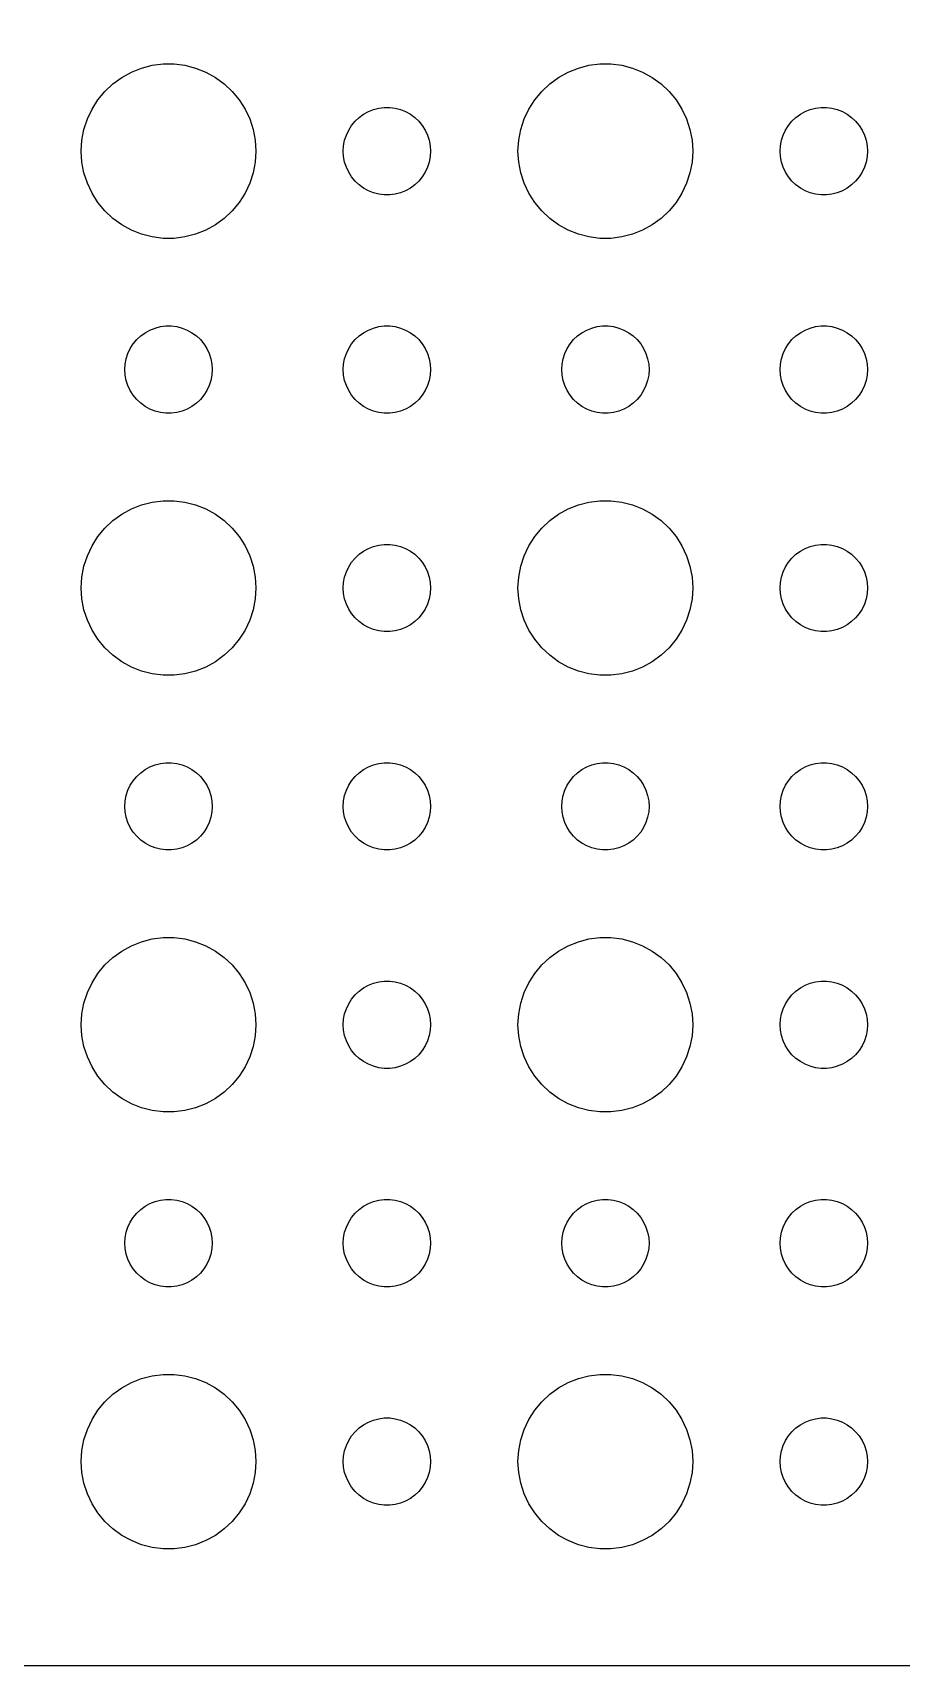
# Model space of a CAD drawing. Extents: x -112 to 112, y -112 to 112.
# Drawn here: x 25.3 to 55.2, y -112 to -55.9 of the extents above; entities that cross this region are included whole.
import ezdxf

# ---------------------------------------------------------------- set-up
doc = ezdxf.new("R2010")
doc.units = 0
doc.layers.get('0').update_dxf_attribs({"linetype": 'CONTINUOUS'})

msp = doc.modelspace()

# ---------------------------------------------------------------- linework, layer by layer
msp.add_lwpolyline([(-107, -111.997), (107, -111.997), (107, -111.99), (107.314, -111.99), (107.937, -111.911), (108.545, -111.755), (109.129, -111.524), (109.679, -111.222), (110.187, -110.853), (110.645, -110.423), (111.045, -109.939), (111.382, -109.409), (111.649, -108.841), (111.843, -108.243), (111.961, -107.627), (112, -107), (112, 107)])
for points in [[(29.8116, -62.9941), (29.4379, -62.9469), (29.0729, -62.8532), (28.7227, -62.7145), (28.3925, -62.533), (28.0877, -62.3115), (27.8131, -62.0536), (27.5729, -61.7634), (27.3711, -61.4453), (27.2107, -61.1044), (27.0943, -60.7461), (27.0237, -60.376), (27, -60), (27.0237, -59.624), (27.0943, -59.2539), (27.2107, -58.8956), (27.3711, -58.5547), (27.5729, -58.2366), (27.8131, -57.9464), (28.0877, -57.6885), (28.3925, -57.467), (28.7227, -57.2855), (29.0729, -57.1468), (29.4379, -57.0531), (29.8116, -57.0059), (30.1884, -57.0059), (30.5621, -57.0531), (30.9271, -57.1468), (31.2773, -57.2855), (31.6075, -57.467), (31.9123, -57.6885), (32.1869, -57.9464), (32.4271, -58.2366), (32.6289, -58.5547), (32.7893, -58.8956), (32.9057, -59.2539), (32.9763, -59.624), (33, -60), (32.9763, -60.376), (32.9057, -60.7461), (32.7893, -61.1044), (32.6289, -61.4453), (32.4271, -61.7634), (32.1869, -62.0536), (31.9123, -62.3115), (31.6075, -62.533), (31.2773, -62.7145), (30.9271, -62.8532), (30.5621, -62.9469), (30.1884, -62.9941)], [(44.8116, -62.9941), (44.4379, -62.9469), (44.0729, -62.8532), (43.7227, -62.7145), (43.3925, -62.533), (43.0877, -62.3115), (42.8131, -62.0536), (42.5729, -61.7634), (42.3711, -61.4453), (42.2107, -61.1044), (42.0943, -60.7461), (42.0237, -60.376), (42, -60), (42.0237, -59.624), (42.0943, -59.2539), (42.2107, -58.8956), (42.3711, -58.5547), (42.5729, -58.2366), (42.8131, -57.9464), (43.0877, -57.6885), (43.3925, -57.467), (43.7227, -57.2855), (44.0729, -57.1468), (44.4379, -57.0531), (44.8116, -57.0059), (45.1884, -57.0059), (45.5621, -57.0531), (45.9271, -57.1468), (46.2773, -57.2855), (46.6075, -57.467), (46.9123, -57.6885), (47.1869, -57.9464), (47.4271, -58.2366), (47.6289, -58.5547), (47.7893, -58.8956), (47.9057, -59.2539), (47.9763, -59.624), (48, -60), (47.9763, -60.376), (47.9057, -60.7461), (47.7893, -61.1044), (47.6289, -61.4453), (47.4271, -61.7634), (47.1869, -62.0536), (46.9123, -62.3115), (46.6075, -62.533), (46.2773, -62.7145), (45.9271, -62.8532), (45.5621, -62.9469), (45.1884, -62.9941)], [(37.4058, -61.497), (37.2189, -61.4734), (37.0365, -61.4266), (36.8613, -61.3572), (36.6963, -61.2665), (36.5439, -61.1558), (36.4065, -61.0268), (36.2865, -60.8817), (36.1855, -60.7226), (36.1053, -60.5522), (36.0471, -60.373), (36.0118, -60.188), (36, -60), (36.0118, -59.812), (36.0471, -59.627), (36.1053, -59.4478), (36.1855, -59.2774), (36.2865, -59.1183), (36.4065, -58.9732), (36.5439, -58.8442), (36.6963, -58.7335), (36.8613, -58.6428), (37.0365, -58.5734), (37.2189, -58.5266), (37.4058, -58.503), (37.5942, -58.503), (37.7811, -58.5266), (37.9635, -58.5734), (38.1387, -58.6428), (38.3037, -58.7335), (38.4561, -58.8442), (38.5935, -58.9732), (38.7135, -59.1183), (38.8145, -59.2774), (38.8947, -59.4478), (38.9529, -59.627), (38.9882, -59.812), (39, -60), (38.9882, -60.188), (38.9529, -60.373), (38.8947, -60.5522), (38.8145, -60.7226), (38.7135, -60.8817), (38.5935, -61.0268), (38.4561, -61.1558), (38.3037, -61.2665), (38.1387, -61.3572), (37.9635, -61.4266), (37.7811, -61.4734), (37.5942, -61.497)], [(52.4058, -61.497), (52.2189, -61.4734), (52.0365, -61.4266), (51.8613, -61.3572), (51.6963, -61.2665), (51.5439, -61.1558), (51.4065, -61.0268), (51.2865, -60.8817), (51.1855, -60.7226), (51.1053, -60.5522), (51.0471, -60.373), (51.0118, -60.188), (51, -60), (51.0118, -59.812), (51.0471, -59.627), (51.1053, -59.4478), (51.1855, -59.2774), (51.2865, -59.1183), (51.4065, -58.9732), (51.5439, -58.8442), (51.6963, -58.7335), (51.8613, -58.6428), (52.0365, -58.5734), (52.2189, -58.5266), (52.4058, -58.503), (52.5942, -58.503), (52.7811, -58.5266), (52.9635, -58.5734), (53.1387, -58.6428), (53.3037, -58.7335), (53.4561, -58.8442), (53.5935, -58.9732), (53.7135, -59.1183), (53.8145, -59.2774), (53.8947, -59.4478), (53.9529, -59.627), (53.9882, -59.812), (54, -60), (53.9882, -60.188), (53.9529, -60.373), (53.8947, -60.5522), (53.8145, -60.7226), (53.7135, -60.8817), (53.5935, -61.0268), (53.4561, -61.1558), (53.3037, -61.2665), (53.1387, -61.3572), (52.9635, -61.4266), (52.7811, -61.4734), (52.5942, -61.497)], [(29.9058, -68.997), (29.7189, -68.9734), (29.5365, -68.9266), (29.3613, -68.8572), (29.1963, -68.7665), (29.0439, -68.6558), (28.9065, -68.5268), (28.7865, -68.3817), (28.6855, -68.2226), (28.6053, -68.0522), (28.5471, -67.873), (28.5118, -67.688), (28.5, -67.5), (28.5118, -67.312), (28.5471, -67.127), (28.6053, -66.9478), (28.6855, -66.7774), (28.7865, -66.6183), (28.9065, -66.4732), (29.0439, -66.3442), (29.1963, -66.2335), (29.3613, -66.1428), (29.5365, -66.0734), (29.7189, -66.0266), (29.9058, -66.003), (30.0942, -66.003), (30.2811, -66.0266), (30.4635, -66.0734), (30.6387, -66.1428), (30.8037, -66.2335), (30.9561, -66.3442), (31.0935, -66.4732), (31.2135, -66.6183), (31.3145, -66.7774), (31.3947, -66.9478), (31.4529, -67.127), (31.4882, -67.312), (31.5, -67.5), (31.4882, -67.688), (31.4529, -67.873), (31.3947, -68.0522), (31.3145, -68.2226), (31.2135, -68.3817), (31.0935, -68.5268), (30.9561, -68.6558), (30.8037, -68.7665), (30.6387, -68.8572), (30.4635, -68.9266), (30.2811, -68.9734), (30.0942, -68.997)], [(37.4058, -68.997), (37.2189, -68.9734), (37.0365, -68.9266), (36.8613, -68.8572), (36.6963, -68.7665), (36.5439, -68.6558), (36.4065, -68.5268), (36.2865, -68.3817), (36.1855, -68.2226), (36.1053, -68.0522), (36.0471, -67.873), (36.0118, -67.688), (36, -67.5), (36.0118, -67.312), (36.0471, -67.127), (36.1053, -66.9478), (36.1855, -66.7774), (36.2865, -66.6183), (36.4065, -66.4732), (36.5439, -66.3442), (36.6963, -66.2335), (36.8613, -66.1428), (37.0365, -66.0734), (37.2189, -66.0266), (37.4058, -66.003), (37.5942, -66.003), (37.7811, -66.0266), (37.9635, -66.0734), (38.1387, -66.1428), (38.3037, -66.2335), (38.4561, -66.3442), (38.5935, -66.4732), (38.7135, -66.6183), (38.8145, -66.7774), (38.8947, -66.9478), (38.9529, -67.127), (38.9882, -67.312), (39, -67.5), (38.9882, -67.688), (38.9529, -67.873), (38.8947, -68.0522), (38.8145, -68.2226), (38.7135, -68.3817), (38.5935, -68.5268), (38.4561, -68.6558), (38.3037, -68.7665), (38.1387, -68.8572), (37.9635, -68.9266), (37.7811, -68.9734), (37.5942, -68.997)], [(44.9058, -68.997), (44.7189, -68.9734), (44.5365, -68.9266), (44.3613, -68.8572), (44.1963, -68.7665), (44.0439, -68.6558), (43.9065, -68.5268), (43.7865, -68.3817), (43.6855, -68.2226), (43.6053, -68.0522), (43.5471, -67.873), (43.5118, -67.688), (43.5, -67.5), (43.5118, -67.312), (43.5471, -67.127), (43.6053, -66.9478), (43.6855, -66.7774), (43.7865, -66.6183), (43.9065, -66.4732), (44.0439, -66.3442), (44.1963, -66.2335), (44.3613, -66.1428), (44.5365, -66.0734), (44.7189, -66.0266), (44.9058, -66.003), (45.0942, -66.003), (45.2811, -66.0266), (45.4635, -66.0734), (45.6387, -66.1428), (45.8037, -66.2335), (45.9561, -66.3442), (46.0935, -66.4732), (46.2135, -66.6183), (46.3145, -66.7774), (46.3947, -66.9478), (46.4529, -67.127), (46.4882, -67.312), (46.5, -67.5), (46.4882, -67.688), (46.4529, -67.873), (46.3947, -68.0522), (46.3145, -68.2226), (46.2135, -68.3817), (46.0935, -68.5268), (45.9561, -68.6558), (45.8037, -68.7665), (45.6387, -68.8572), (45.4635, -68.9266), (45.2811, -68.9734), (45.0942, -68.997)], [(52.4058, -68.997), (52.2189, -68.9734), (52.0365, -68.9266), (51.8613, -68.8572), (51.6963, -68.7665), (51.5439, -68.6558), (51.4065, -68.5268), (51.2865, -68.3817), (51.1855, -68.2226), (51.1053, -68.0522), (51.0471, -67.873), (51.0118, -67.688), (51, -67.5), (51.0118, -67.312), (51.0471, -67.127), (51.1053, -66.9478), (51.1855, -66.7774), (51.2865, -66.6183), (51.4065, -66.4732), (51.5439, -66.3442), (51.6963, -66.2335), (51.8613, -66.1428), (52.0365, -66.0734), (52.2189, -66.0266), (52.4058, -66.003), (52.5942, -66.003), (52.7811, -66.0266), (52.9635, -66.0734), (53.1387, -66.1428), (53.3037, -66.2335), (53.4561, -66.3442), (53.5935, -66.4732), (53.7135, -66.6183), (53.8145, -66.7774), (53.8947, -66.9478), (53.9529, -67.127), (53.9882, -67.312), (54, -67.5), (53.9882, -67.688), (53.9529, -67.873), (53.8947, -68.0522), (53.8145, -68.2226), (53.7135, -68.3817), (53.5935, -68.5268), (53.4561, -68.6558), (53.3037, -68.7665), (53.1387, -68.8572), (52.9635, -68.9266), (52.7811, -68.9734), (52.5942, -68.997)], [(29.8116, -77.9941), (29.4379, -77.9469), (29.0729, -77.8532), (28.7227, -77.7145), (28.3925, -77.533), (28.0877, -77.3115), (27.8131, -77.0536), (27.5729, -76.7634), (27.3711, -76.4453), (27.2107, -76.1044), (27.0943, -75.7461), (27.0237, -75.376), (27, -75), (27.0237, -74.624), (27.0943, -74.2539), (27.2107, -73.8956), (27.3711, -73.5547), (27.5729, -73.2366), (27.8131, -72.9464), (28.0877, -72.6885), (28.3925, -72.467), (28.7227, -72.2855), (29.0729, -72.1468), (29.4379, -72.0531), (29.8116, -72.0059), (30.1884, -72.0059), (30.5621, -72.0531), (30.9271, -72.1468), (31.2773, -72.2855), (31.6075, -72.467), (31.9123, -72.6885), (32.1869, -72.9464), (32.4271, -73.2366), (32.6289, -73.5547), (32.7893, -73.8956), (32.9057, -74.2539), (32.9763, -74.624), (33, -75), (32.9763, -75.376), (32.9057, -75.7461), (32.7893, -76.1044), (32.6289, -76.4453), (32.4271, -76.7634), (32.1869, -77.0536), (31.9123, -77.3115), (31.6075, -77.533), (31.2773, -77.7145), (30.9271, -77.8532), (30.5621, -77.9469), (30.1884, -77.9941)], [(44.8116, -77.9941), (44.4379, -77.9469), (44.0729, -77.8532), (43.7227, -77.7145), (43.3925, -77.533), (43.0877, -77.3115), (42.8131, -77.0536), (42.5729, -76.7634), (42.3711, -76.4453), (42.2107, -76.1044), (42.0943, -75.7461), (42.0237, -75.376), (42, -75), (42.0237, -74.624), (42.0943, -74.2539), (42.2107, -73.8956), (42.3711, -73.5547), (42.5729, -73.2366), (42.8131, -72.9464), (43.0877, -72.6885), (43.3925, -72.467), (43.7227, -72.2855), (44.0729, -72.1468), (44.4379, -72.0531), (44.8116, -72.0059), (45.1884, -72.0059), (45.5621, -72.0531), (45.9271, -72.1468), (46.2773, -72.2855), (46.6075, -72.467), (46.9123, -72.6885), (47.1869, -72.9464), (47.4271, -73.2366), (47.6289, -73.5547), (47.7893, -73.8956), (47.9057, -74.2539), (47.9763, -74.624), (48, -75), (47.9763, -75.376), (47.9057, -75.7461), (47.7893, -76.1044), (47.6289, -76.4453), (47.4271, -76.7634), (47.1869, -77.0536), (46.9123, -77.3115), (46.6075, -77.533), (46.2773, -77.7145), (45.9271, -77.8532), (45.5621, -77.9469), (45.1884, -77.9941)], [(37.4058, -76.497), (37.2189, -76.4734), (37.0365, -76.4266), (36.8613, -76.3572), (36.6963, -76.2665), (36.5439, -76.1558), (36.4065, -76.0268), (36.2865, -75.8817), (36.1855, -75.7226), (36.1053, -75.5522), (36.0471, -75.373), (36.0118, -75.188), (36, -75), (36.0118, -74.812), (36.0471, -74.627), (36.1053, -74.4478), (36.1855, -74.2774), (36.2865, -74.1183), (36.4065, -73.9732), (36.5439, -73.8442), (36.6963, -73.7335), (36.8613, -73.6428), (37.0365, -73.5734), (37.2189, -73.5266), (37.4058, -73.503), (37.5942, -73.503), (37.7811, -73.5266), (37.9635, -73.5734), (38.1387, -73.6428), (38.3037, -73.7335), (38.4561, -73.8442), (38.5935, -73.9732), (38.7135, -74.1183), (38.8145, -74.2774), (38.8947, -74.4478), (38.9529, -74.627), (38.9882, -74.812), (39, -75), (38.9882, -75.188), (38.9529, -75.373), (38.8947, -75.5522), (38.8145, -75.7226), (38.7135, -75.8817), (38.5935, -76.0268), (38.4561, -76.1558), (38.3037, -76.2665), (38.1387, -76.3572), (37.9635, -76.4266), (37.7811, -76.4734), (37.5942, -76.497)], [(52.4058, -76.497), (52.2189, -76.4734), (52.0365, -76.4266), (51.8613, -76.3572), (51.6963, -76.2665), (51.5439, -76.1558), (51.4065, -76.0268), (51.2865, -75.8817), (51.1855, -75.7226), (51.1053, -75.5522), (51.0471, -75.373), (51.0118, -75.188), (51, -75), (51.0118, -74.812), (51.0471, -74.627), (51.1053, -74.4478), (51.1855, -74.2774), (51.2865, -74.1183), (51.4065, -73.9732), (51.5439, -73.8442), (51.6963, -73.7335), (51.8613, -73.6428), (52.0365, -73.5734), (52.2189, -73.5266), (52.4058, -73.503), (52.5942, -73.503), (52.7811, -73.5266), (52.9635, -73.5734), (53.1387, -73.6428), (53.3037, -73.7335), (53.4561, -73.8442), (53.5935, -73.9732), (53.7135, -74.1183), (53.8145, -74.2774), (53.8947, -74.4478), (53.9529, -74.627), (53.9882, -74.812), (54, -75), (53.9882, -75.188), (53.9529, -75.373), (53.8947, -75.5522), (53.8145, -75.7226), (53.7135, -75.8817), (53.5935, -76.0268), (53.4561, -76.1558), (53.3037, -76.2665), (53.1387, -76.3572), (52.9635, -76.4266), (52.7811, -76.4734), (52.5942, -76.497)], [(29.9058, -83.997), (29.7189, -83.9734), (29.5365, -83.9266), (29.3613, -83.8572), (29.1963, -83.7665), (29.0439, -83.6558), (28.9065, -83.5268), (28.7865, -83.3817), (28.6855, -83.2226), (28.6053, -83.0522), (28.5471, -82.873), (28.5118, -82.688), (28.5, -82.5), (28.5118, -82.312), (28.5471, -82.127), (28.6053, -81.9478), (28.6855, -81.7774), (28.7865, -81.6183), (28.9065, -81.4732), (29.0439, -81.3442), (29.1963, -81.2335), (29.3613, -81.1428), (29.5365, -81.0734), (29.7189, -81.0266), (29.9058, -81.003), (30.0942, -81.003), (30.2811, -81.0266), (30.4635, -81.0734), (30.6387, -81.1428), (30.8037, -81.2335), (30.9561, -81.3442), (31.0935, -81.4732), (31.2135, -81.6183), (31.3145, -81.7774), (31.3947, -81.9478), (31.4529, -82.127), (31.4882, -82.312), (31.5, -82.5), (31.4882, -82.688), (31.4529, -82.873), (31.3947, -83.0522), (31.3145, -83.2226), (31.2135, -83.3817), (31.0935, -83.5268), (30.9561, -83.6558), (30.8037, -83.7665), (30.6387, -83.8572), (30.4635, -83.9266), (30.2811, -83.9734), (30.0942, -83.997)], [(37.4058, -83.997), (37.2189, -83.9734), (37.0365, -83.9266), (36.8613, -83.8572), (36.6963, -83.7665), (36.5439, -83.6558), (36.4065, -83.5268), (36.2865, -83.3817), (36.1855, -83.2226), (36.1053, -83.0522), (36.0471, -82.873), (36.0118, -82.688), (36, -82.5), (36.0118, -82.312), (36.0471, -82.127), (36.1053, -81.9478), (36.1855, -81.7774), (36.2865, -81.6183), (36.4065, -81.4732), (36.5439, -81.3442), (36.6963, -81.2335), (36.8613, -81.1428), (37.0365, -81.0734), (37.2189, -81.0266), (37.4058, -81.003), (37.5942, -81.003), (37.7811, -81.0266), (37.9635, -81.0734), (38.1387, -81.1428), (38.3037, -81.2335), (38.4561, -81.3442), (38.5935, -81.4732), (38.7135, -81.6183), (38.8145, -81.7774), (38.8947, -81.9478), (38.9529, -82.127), (38.9882, -82.312), (39, -82.5), (38.9882, -82.688), (38.9529, -82.873), (38.8947, -83.0522), (38.8145, -83.2226), (38.7135, -83.3817), (38.5935, -83.5268), (38.4561, -83.6558), (38.3037, -83.7665), (38.1387, -83.8572), (37.9635, -83.9266), (37.7811, -83.9734), (37.5942, -83.997)], [(44.9058, -83.997), (44.7189, -83.9734), (44.5365, -83.9266), (44.3613, -83.8572), (44.1963, -83.7665), (44.0439, -83.6558), (43.9065, -83.5268), (43.7865, -83.3817), (43.6855, -83.2226), (43.6053, -83.0522), (43.5471, -82.873), (43.5118, -82.688), (43.5, -82.5), (43.5118, -82.312), (43.5471, -82.127), (43.6053, -81.9478), (43.6855, -81.7774), (43.7865, -81.6183), (43.9065, -81.4732), (44.0439, -81.3442), (44.1963, -81.2335), (44.3613, -81.1428), (44.5365, -81.0734), (44.7189, -81.0266), (44.9058, -81.003), (45.0942, -81.003), (45.2811, -81.0266), (45.4635, -81.0734), (45.6387, -81.1428), (45.8037, -81.2335), (45.9561, -81.3442), (46.0935, -81.4732), (46.2135, -81.6183), (46.3145, -81.7774), (46.3947, -81.9478), (46.4529, -82.127), (46.4882, -82.312), (46.5, -82.5), (46.4882, -82.688), (46.4529, -82.873), (46.3947, -83.0522), (46.3145, -83.2226), (46.2135, -83.3817), (46.0935, -83.5268), (45.9561, -83.6558), (45.8037, -83.7665), (45.6387, -83.8572), (45.4635, -83.9266), (45.2811, -83.9734), (45.0942, -83.997)], [(52.4058, -83.997), (52.2189, -83.9734), (52.0365, -83.9266), (51.8613, -83.8572), (51.6963, -83.7665), (51.5439, -83.6558), (51.4065, -83.5268), (51.2865, -83.3817), (51.1855, -83.2226), (51.1053, -83.0522), (51.0471, -82.873), (51.0118, -82.688), (51, -82.5), (51.0118, -82.312), (51.0471, -82.127), (51.1053, -81.9478), (51.1855, -81.7774), (51.2865, -81.6183), (51.4065, -81.4732), (51.5439, -81.3442), (51.6963, -81.2335), (51.8613, -81.1428), (52.0365, -81.0734), (52.2189, -81.0266), (52.4058, -81.003), (52.5942, -81.003), (52.7811, -81.0266), (52.9635, -81.0734), (53.1387, -81.1428), (53.3037, -81.2335), (53.4561, -81.3442), (53.5935, -81.4732), (53.7135, -81.6183), (53.8145, -81.7774), (53.8947, -81.9478), (53.9529, -82.127), (53.9882, -82.312), (54, -82.5), (53.9882, -82.688), (53.9529, -82.873), (53.8947, -83.0522), (53.8145, -83.2226), (53.7135, -83.3817), (53.5935, -83.5268), (53.4561, -83.6558), (53.3037, -83.7665), (53.1387, -83.8572), (52.9635, -83.9266), (52.7811, -83.9734), (52.5942, -83.997)], [(29.8116, -92.9941), (29.4379, -92.9469), (29.0729, -92.8532), (28.7227, -92.7145), (28.3925, -92.533), (28.0877, -92.3115), (27.8131, -92.0536), (27.5729, -91.7634), (27.3711, -91.4453), (27.2107, -91.1044), (27.0943, -90.7461), (27.0237, -90.376), (27, -90), (27.0237, -89.624), (27.0943, -89.2539), (27.2107, -88.8956), (27.3711, -88.5547), (27.5729, -88.2366), (27.8131, -87.9464), (28.0877, -87.6885), (28.3925, -87.467), (28.7227, -87.2855), (29.0729, -87.1468), (29.4379, -87.0531), (29.8116, -87.0059), (30.1884, -87.0059), (30.5621, -87.0531), (30.9271, -87.1468), (31.2773, -87.2855), (31.6075, -87.467), (31.9123, -87.6885), (32.1869, -87.9464), (32.4271, -88.2366), (32.6289, -88.5547), (32.7893, -88.8956), (32.9057, -89.2539), (32.9763, -89.624), (33, -90), (32.9763, -90.376), (32.9057, -90.7461), (32.7893, -91.1044), (32.6289, -91.4453), (32.4271, -91.7634), (32.1869, -92.0536), (31.9123, -92.3115), (31.6075, -92.533), (31.2773, -92.7145), (30.9271, -92.8532), (30.5621, -92.9469), (30.1884, -92.9941)], [(44.8116, -92.9941), (44.4379, -92.9469), (44.0729, -92.8532), (43.7227, -92.7145), (43.3925, -92.533), (43.0877, -92.3115), (42.8131, -92.0536), (42.5729, -91.7634), (42.3711, -91.4453), (42.2107, -91.1044), (42.0943, -90.7461), (42.0237, -90.376), (42, -90), (42.0237, -89.624), (42.0943, -89.2539), (42.2107, -88.8956), (42.3711, -88.5547), (42.5729, -88.2366), (42.8131, -87.9464), (43.0877, -87.6885), (43.3925, -87.467), (43.7227, -87.2855), (44.0729, -87.1468), (44.4379, -87.0531), (44.8116, -87.0059), (45.1884, -87.0059), (45.5621, -87.0531), (45.9271, -87.1468), (46.2773, -87.2855), (46.6075, -87.467), (46.9123, -87.6885), (47.1869, -87.9464), (47.4271, -88.2366), (47.6289, -88.5547), (47.7893, -88.8956), (47.9057, -89.2539), (47.9763, -89.624), (48, -90), (47.9763, -90.376), (47.9057, -90.7461), (47.7893, -91.1044), (47.6289, -91.4453), (47.4271, -91.7634), (47.1869, -92.0536), (46.9123, -92.3115), (46.6075, -92.533), (46.2773, -92.7145), (45.9271, -92.8532), (45.5621, -92.9469), (45.1884, -92.9941)], [(37.4058, -91.497), (37.2189, -91.4734), (37.0365, -91.4266), (36.8613, -91.3572), (36.6963, -91.2665), (36.5439, -91.1558), (36.4065, -91.0268), (36.2865, -90.8817), (36.1855, -90.7226), (36.1053, -90.5522), (36.0471, -90.373), (36.0118, -90.188), (36, -90), (36.0118, -89.812), (36.0471, -89.627), (36.1053, -89.4478), (36.1855, -89.2774), (36.2865, -89.1183), (36.4065, -88.9732), (36.5439, -88.8442), (36.6963, -88.7335), (36.8613, -88.6428), (37.0365, -88.5734), (37.2189, -88.5266), (37.4058, -88.503), (37.5942, -88.503), (37.7811, -88.5266), (37.9635, -88.5734), (38.1387, -88.6428), (38.3037, -88.7335), (38.4561, -88.8442), (38.5935, -88.9732), (38.7135, -89.1183), (38.8145, -89.2774), (38.8947, -89.4478), (38.9529, -89.627), (38.9882, -89.812), (39, -90), (38.9882, -90.188), (38.9529, -90.373), (38.8947, -90.5522), (38.8145, -90.7226), (38.7135, -90.8817), (38.5935, -91.0268), (38.4561, -91.1558), (38.3037, -91.2665), (38.1387, -91.3572), (37.9635, -91.4266), (37.7811, -91.4734), (37.5942, -91.497)], [(52.4058, -91.497), (52.2189, -91.4734), (52.0365, -91.4266), (51.8613, -91.3572), (51.6963, -91.2665), (51.5439, -91.1558), (51.4065, -91.0268), (51.2865, -90.8817), (51.1855, -90.7226), (51.1053, -90.5522), (51.0471, -90.373), (51.0118, -90.188), (51, -90), (51.0118, -89.812), (51.0471, -89.627), (51.1053, -89.4478), (51.1855, -89.2774), (51.2865, -89.1183), (51.4065, -88.9732), (51.5439, -88.8442), (51.6963, -88.7335), (51.8613, -88.6428), (52.0365, -88.5734), (52.2189, -88.5266), (52.4058, -88.503), (52.5942, -88.503), (52.7811, -88.5266), (52.9635, -88.5734), (53.1387, -88.6428), (53.3037, -88.7335), (53.4561, -88.8442), (53.5935, -88.9732), (53.7135, -89.1183), (53.8145, -89.2774), (53.8947, -89.4478), (53.9529, -89.627), (53.9882, -89.812), (54, -90), (53.9882, -90.188), (53.9529, -90.373), (53.8947, -90.5522), (53.8145, -90.7226), (53.7135, -90.8817), (53.5935, -91.0268), (53.4561, -91.1558), (53.3037, -91.2665), (53.1387, -91.3572), (52.9635, -91.4266), (52.7811, -91.4734), (52.5942, -91.497)], [(29.9058, -98.997), (29.7189, -98.9734), (29.5365, -98.9266), (29.3613, -98.8572), (29.1963, -98.7665), (29.0439, -98.6558), (28.9065, -98.5268), (28.7865, -98.3817), (28.6855, -98.2226), (28.6053, -98.0522), (28.5471, -97.873), (28.5118, -97.688), (28.5, -97.5), (28.5118, -97.312), (28.5471, -97.127), (28.6053, -96.9478), (28.6855, -96.7774), (28.7865, -96.6183), (28.9065, -96.4732), (29.0439, -96.3442), (29.1963, -96.2335), (29.3613, -96.1428), (29.5365, -96.0734), (29.7189, -96.0266), (29.9058, -96.003), (30.0942, -96.003), (30.2811, -96.0266), (30.4635, -96.0734), (30.6387, -96.1428), (30.8037, -96.2335), (30.9561, -96.3442), (31.0935, -96.4732), (31.2135, -96.6183), (31.3145, -96.7774), (31.3947, -96.9478), (31.4529, -97.127), (31.4882, -97.312), (31.5, -97.5), (31.4882, -97.688), (31.4529, -97.873), (31.3947, -98.0522), (31.3145, -98.2226), (31.2135, -98.3817), (31.0935, -98.5268), (30.9561, -98.6558), (30.8037, -98.7665), (30.6387, -98.8572), (30.4635, -98.9266), (30.2811, -98.9734), (30.0942, -98.997)], [(37.4058, -98.997), (37.2189, -98.9734), (37.0365, -98.9266), (36.8613, -98.8572), (36.6963, -98.7665), (36.5439, -98.6558), (36.4065, -98.5268), (36.2865, -98.3817), (36.1855, -98.2226), (36.1053, -98.0522), (36.0471, -97.873), (36.0118, -97.688), (36, -97.5), (36.0118, -97.312), (36.0471, -97.127), (36.1053, -96.9478), (36.1855, -96.7774), (36.2865, -96.6183), (36.4065, -96.4732), (36.5439, -96.3442), (36.6963, -96.2335), (36.8613, -96.1428), (37.0365, -96.0734), (37.2189, -96.0266), (37.4058, -96.003), (37.5942, -96.003), (37.7811, -96.0266), (37.9635, -96.0734), (38.1387, -96.1428), (38.3037, -96.2335), (38.4561, -96.3442), (38.5935, -96.4732), (38.7135, -96.6183), (38.8145, -96.7774), (38.8947, -96.9478), (38.9529, -97.127), (38.9882, -97.312), (39, -97.5), (38.9882, -97.688), (38.9529, -97.873), (38.8947, -98.0522), (38.8145, -98.2226), (38.7135, -98.3817), (38.5935, -98.5268), (38.4561, -98.6558), (38.3037, -98.7665), (38.1387, -98.8572), (37.9635, -98.9266), (37.7811, -98.9734), (37.5942, -98.997)], [(44.9058, -98.997), (44.7189, -98.9734), (44.5365, -98.9266), (44.3613, -98.8572), (44.1963, -98.7665), (44.0439, -98.6558), (43.9065, -98.5268), (43.7865, -98.3817), (43.6855, -98.2226), (43.6053, -98.0522), (43.5471, -97.873), (43.5118, -97.688), (43.5, -97.5), (43.5118, -97.312), (43.5471, -97.127), (43.6053, -96.9478), (43.6855, -96.7774), (43.7865, -96.6183), (43.9065, -96.4732), (44.0439, -96.3442), (44.1963, -96.2335), (44.3613, -96.1428), (44.5365, -96.0734), (44.7189, -96.0266), (44.9058, -96.003), (45.0942, -96.003), (45.2811, -96.0266), (45.4635, -96.0734), (45.6387, -96.1428), (45.8037, -96.2335), (45.9561, -96.3442), (46.0935, -96.4732), (46.2135, -96.6183), (46.3145, -96.7774), (46.3947, -96.9478), (46.4529, -97.127), (46.4882, -97.312), (46.5, -97.5), (46.4882, -97.688), (46.4529, -97.873), (46.3947, -98.0522), (46.3145, -98.2226), (46.2135, -98.3817), (46.0935, -98.5268), (45.9561, -98.6558), (45.8037, -98.7665), (45.6387, -98.8572), (45.4635, -98.9266), (45.2811, -98.9734), (45.0942, -98.997)], [(52.4058, -98.997), (52.2189, -98.9734), (52.0365, -98.9266), (51.8613, -98.8572), (51.6963, -98.7665), (51.5439, -98.6558), (51.4065, -98.5268), (51.2865, -98.3817), (51.1855, -98.2226), (51.1053, -98.0522), (51.0471, -97.873), (51.0118, -97.688), (51, -97.5), (51.0118, -97.312), (51.0471, -97.127), (51.1053, -96.9478), (51.1855, -96.7774), (51.2865, -96.6183), (51.4065, -96.4732), (51.5439, -96.3442), (51.6963, -96.2335), (51.8613, -96.1428), (52.0365, -96.0734), (52.2189, -96.0266), (52.4058, -96.003), (52.5942, -96.003), (52.7811, -96.0266), (52.9635, -96.0734), (53.1387, -96.1428), (53.3037, -96.2335), (53.4561, -96.3442), (53.5935, -96.4732), (53.7135, -96.6183), (53.8145, -96.7774), (53.8947, -96.9478), (53.9529, -97.127), (53.9882, -97.312), (54, -97.5), (53.9882, -97.688), (53.9529, -97.873), (53.8947, -98.0522), (53.8145, -98.2226), (53.7135, -98.3817), (53.5935, -98.5268), (53.4561, -98.6558), (53.3037, -98.7665), (53.1387, -98.8572), (52.9635, -98.9266), (52.7811, -98.9734), (52.5942, -98.997)], [(29.8116, -107.994), (29.4379, -107.947), (29.0729, -107.853), (28.7227, -107.714), (28.3925, -107.533), (28.0877, -107.312), (27.8131, -107.054), (27.5729, -106.763), (27.3711, -106.445), (27.2107, -106.104), (27.0943, -105.746), (27.0237, -105.376), (27, -105), (27.0237, -104.624), (27.0943, -104.254), (27.2107, -103.896), (27.3711, -103.555), (27.5729, -103.237), (27.8131, -102.946), (28.0877, -102.688), (28.3925, -102.467), (28.7227, -102.286), (29.0729, -102.147), (29.4379, -102.053), (29.8116, -102.006), (30.1884, -102.006), (30.5621, -102.053), (30.9271, -102.147), (31.2773, -102.286), (31.6075, -102.467), (31.9123, -102.688), (32.1869, -102.946), (32.4271, -103.237), (32.6289, -103.555), (32.7893, -103.896), (32.9057, -104.254), (32.9763, -104.624), (33, -105), (32.9763, -105.376), (32.9057, -105.746), (32.7893, -106.104), (32.6289, -106.445), (32.4271, -106.763), (32.1869, -107.054), (31.9123, -107.312), (31.6075, -107.533), (31.2773, -107.714), (30.9271, -107.853), (30.5621, -107.947), (30.1884, -107.994)], [(44.8116, -107.994), (44.4379, -107.947), (44.0729, -107.853), (43.7227, -107.714), (43.3925, -107.533), (43.0877, -107.312), (42.8131, -107.054), (42.5729, -106.763), (42.3711, -106.445), (42.2107, -106.104), (42.0943, -105.746), (42.0237, -105.376), (42, -105), (42.0237, -104.624), (42.0943, -104.254), (42.2107, -103.896), (42.3711, -103.555), (42.5729, -103.237), (42.8131, -102.946), (43.0877, -102.688), (43.3925, -102.467), (43.7227, -102.286), (44.0729, -102.147), (44.4379, -102.053), (44.8116, -102.006), (45.1884, -102.006), (45.5621, -102.053), (45.9271, -102.147), (46.2773, -102.286), (46.6075, -102.467), (46.9123, -102.688), (47.1869, -102.946), (47.4271, -103.237), (47.6289, -103.555), (47.7893, -103.896), (47.9057, -104.254), (47.9763, -104.624), (48, -105), (47.9763, -105.376), (47.9057, -105.746), (47.7893, -106.104), (47.6289, -106.445), (47.4271, -106.763), (47.1869, -107.054), (46.9123, -107.312), (46.6075, -107.533), (46.2773, -107.714), (45.9271, -107.853), (45.5621, -107.947), (45.1884, -107.994)], [(37.4058, -106.497), (37.2189, -106.473), (37.0365, -106.427), (36.8613, -106.357), (36.6963, -106.266), (36.5439, -106.156), (36.4065, -106.027), (36.2865, -105.882), (36.1855, -105.723), (36.1053, -105.552), (36.0471, -105.373), (36.0118, -105.188), (36, -105), (36.0118, -104.812), (36.0471, -104.627), (36.1053, -104.448), (36.1855, -104.277), (36.2865, -104.118), (36.4065, -103.973), (36.5439, -103.844), (36.6963, -103.734), (36.8613, -103.643), (37.0365, -103.573), (37.2189, -103.527), (37.4058, -103.503), (37.5942, -103.503), (37.7811, -103.527), (37.9635, -103.573), (38.1387, -103.643), (38.3037, -103.734), (38.4561, -103.844), (38.5935, -103.973), (38.7135, -104.118), (38.8145, -104.277), (38.8947, -104.448), (38.9529, -104.627), (38.9882, -104.812), (39, -105), (38.9882, -105.188), (38.9529, -105.373), (38.8947, -105.552), (38.8145, -105.723), (38.7135, -105.882), (38.5935, -106.027), (38.4561, -106.156), (38.3037, -106.266), (38.1387, -106.357), (37.9635, -106.427), (37.7811, -106.473), (37.5942, -106.497)], [(52.4058, -106.497), (52.2189, -106.473), (52.0365, -106.427), (51.8613, -106.357), (51.6963, -106.266), (51.5439, -106.156), (51.4065, -106.027), (51.2865, -105.882), (51.1855, -105.723), (51.1053, -105.552), (51.0471, -105.373), (51.0118, -105.188), (51, -105), (51.0118, -104.812), (51.0471, -104.627), (51.1053, -104.448), (51.1855, -104.277), (51.2865, -104.118), (51.4065, -103.973), (51.5439, -103.844), (51.6963, -103.734), (51.8613, -103.643), (52.0365, -103.573), (52.2189, -103.527), (52.4058, -103.503), (52.5942, -103.503), (52.7811, -103.527), (52.9635, -103.573), (53.1387, -103.643), (53.3037, -103.734), (53.4561, -103.844), (53.5935, -103.973), (53.7135, -104.118), (53.8145, -104.277), (53.8947, -104.448), (53.9529, -104.627), (53.9882, -104.812), (54, -105), (53.9882, -105.188), (53.9529, -105.373), (53.8947, -105.552), (53.8145, -105.723), (53.7135, -105.882), (53.5935, -106.027), (53.4561, -106.156), (53.3037, -106.266), (53.1387, -106.357), (52.9635, -106.427), (52.7811, -106.473), (52.5942, -106.497)]]:
    msp.add_lwpolyline(points, close=True)

doc.saveas('drawing.dxf')
